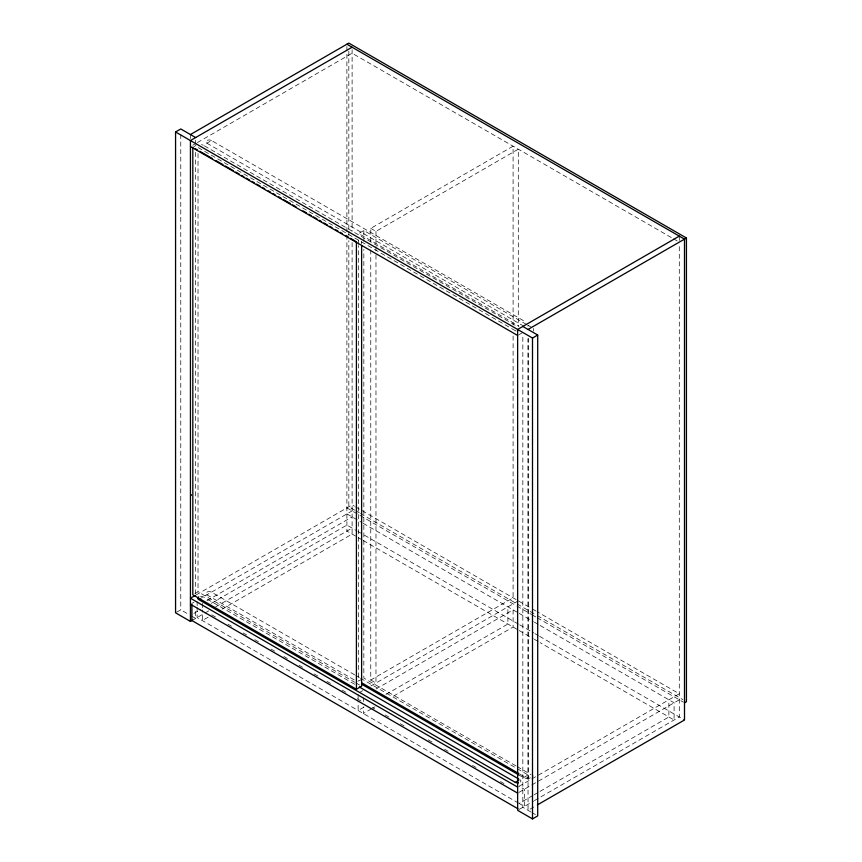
<?xml version="1.0" encoding="UTF-8"?>
<svg xmlns="http://www.w3.org/2000/svg" width="862" height="862" viewBox="0 0 862 862"><rect width="100%" height="100%" fill="white"/><g stroke="black" fill="none" stroke-linecap="round" stroke-linejoin="round"><path stroke-width="0.65" stroke-dasharray="4.31 3.23" d="M192.765 145.225L196.256 143.211M197.42 142.542L352.105 53.228L672.306 238.106M193.864 146.659L195.943 145.452M211.481 140.517A3.265 1.886 0 0 0 206.869 140.517A3.265 1.886 0 0 0 206.869 143.178L211.481 140.517L525.788 321.979M526.434 324.403L363.85 230.542L358.646 233.548L518.902 326.073M370.768 241.802L370.768 228.355L513.095 146.184L513.095 324.963M370.768 228.355L375.972 231.361L518.299 149.191L518.299 326.623M518.795 334.801L523.449 332.118M194.898 593.584L198.023 591.785L354.659 682.219M196.256 594.866L352.105 504.895L354.433 506.231M176.602 612.225L180.772 609.822L188.778 614.444M191.601 603.562L194.004 602.172M198.691 599.553L352.105 510.897M206.977 600.695L352.105 516.909M193.918 613.388L200.868 609.38M211.298 603.357L346.901 525.066L356.76 530.766M191.924 620.554L208.744 610.846M215.705 606.826L352.105 528.072M208.141 617.203L202.333 620.554L202.333 609.984M222.073 609.154L352.105 534.084L352.105 241.985M361.771 679.278L358.646 681.088L358.646 245.648M370.768 249.861L370.768 680.01L513.095 597.84L513.095 335.717M359.282 692.649L362.773 690.645M370.897 685.947L518.299 600.846M376.101 688.953L513.095 609.865L513.095 627.03L391.197 697.412M363.926 707.142L358.129 710.493L358.129 701.248M385.993 694.406L507.89 624.023L507.89 606.859M371.457 708.812L363.333 713.499L363.333 706.894M372.621 708.133L374.938 706.797M523.503 777.643L528.115 774.981A3.265 1.886 0 0 1 528.115 777.643A3.265 1.886 0 0 1 523.503 777.643L518.849 774.949M520.066 774.281L528.19 778.968L533.395 775.962M518.795 786.456L679.299 693.791L537.241 611.783M518.795 792.469L679.299 699.804M533.05 795.4L519.118 803.449L524.322 806.455L524.322 789.28L519.118 786.273M534.214 794.732L538.858 792.049M540.021 791.381L668.88 716.979L668.88 699.804M519.118 809.45L533.61 801.089M534.429 800.615L679.299 716.979L679.299 244.183M533.837 806.972L528.04 810.312L528.04 338.863M673.47 238.774L678.135 241.468M527.587 325.082L532.231 327.765M206.869 143.178L523.503 325.987M204.466 145.904L517.609 326.698M515.325 330.706L198.691 147.898A3.265 1.886 0 0 1 198.26 147.596M355.597 506.91L531.423 608.421M532.587 609.089L536.078 611.104M354.648 510.142L348.83 506.781L348.83 240.67M355.812 510.81L359.303 512.825M360.467 513.504L536.261 614.994M537.425 615.662L682.941 699.675M346.901 507.89L516.284 605.684M516.866 606.029L531.423 614.423M531.994 614.768L536.649 617.451M537.241 617.785L683.34 702.142M346.901 513.903L362.029 522.641M363.193 523.32L518.062 612.731M519.226 613.399L533.201 621.47M534.365 622.138L539.019 624.831M540.183 625.5L674.095 702.81L674.095 719.986L540.183 642.675M357.924 531.434L518.612 624.207M519.775 624.875L533.75 632.945M534.914 633.613L538.405 635.639M539.569 636.307L684.503 719.986M362.029 539.817L346.901 531.078L346.901 44.221M363.193 540.496L518.062 629.896M519.226 630.575L533.201 638.645M534.365 639.313L539.019 642.007M370.768 680.01L375.972 683.016L375.972 252.868M515.982 765.909L363.85 678.082L363.85 249.355M517.135 766.577L531.078 774.626M354.67 674.838L211.481 592.172A3.265 1.886 0 0 0 206.869 592.172A3.265 1.886 0 0 0 206.869 594.834L357.04 681.53M355.834 675.506L359.325 677.532M360.488 678.2L528.115 774.981M355.823 682.887L360.456 685.57M354.638 684.266L203.303 596.892A3.265 1.886 0 0 0 200.49 596.364M211.718 614.811L216.373 617.494M228.021 624.217L231.512 626.232M243.159 632.956L246.651 634.971M254.807 639.679L259.462 642.373M271.099 649.086L274.601 651.112M283.91 656.488L287.402 658.503M299.049 665.227L302.54 667.242M314.188 673.965L318.843 676.648M327 681.357L330.491 683.372M342.128 690.096L346.793 692.789M357.267 698.834L361.921 701.528M372.406 707.573L374.733 708.92M385.217 714.975L389.872 717.658M400.356 723.714L405.011 726.397M428.295 739.844L432.95 742.538M444.598 749.261L448.089 751.276M472.548 765.391L476.039 767.406M500.488 781.522L503.979 783.547M518.504 803.093L197.129 617.548L197.129 606.977M191.483 615.996L195.642 618.41L195.642 610.35M530.841 811.929L522.835 807.306L522.835 334.51M531.994 812.597L535.421 814.568M679.299 236.123L679.299 242.836M533.395 328.433L533.395 331.116M528.19 338.152L528.19 778.968M375.972 231.361L375.972 251.521M363.85 230.542L363.85 241.295M363.333 697.649L363.333 701.614M361.62 241.392L361.62 244.075M358.646 240.272L358.646 244.302M358.129 694.643L358.129 699.922M352.105 49.63L352.105 231.231M348.83 51.16L348.83 229.917M348.83 231.264L348.83 235.294M202.333 603.378L202.333 608.658M198.023 153.662L198.023 591.785M197.129 601.698L197.129 605.652M195.642 140.237L195.642 144.266M195.642 152.326L195.642 594.23M190.437 134.547L190.437 138.577M180.772 134.343L180.772 609.822M528.859 325.33A3.265 1.886 0 0 1 527.867 326.116M201.503 144.708A3.265 1.886 0 0 1 203.303 145.236M516.155 331.051A3.265 1.886 0 0 1 515.584 330.836M519.937 779.701A3.265 1.886 0 0 1 520.368 782.06"/><path stroke-width="1.29" d="M192.517 620.209L190.437 621.405L175.568 612.828L175.568 131.972L180.772 128.966L195.642 137.554M190.437 134.547L348.83 43.1L686.432 238.009L686.432 701.69L684.503 702.81M352.105 47.227L190.437 140.56L190.437 621.405M190.739 494.669L191.03 495.187M191.03 494.842L190.739 495.359M679.299 236.123L517.631 329.456L517.631 810.312L532.5 818.9L537.705 815.894L537.705 335.038L522.835 326.45M528.04 329.456L686.432 238.009M175.568 131.972L532.5 338.044L537.705 335.038M195.092 595.545L190.437 598.228L517.631 787.125M192.819 147.251L192.819 594.791L356.415 689.244L361.62 686.238L361.62 245.422M198.691 596.892A3.265 1.886 0 0 0 198.691 599.553L515.325 782.362L518.784 780.369M537.317 804.957L684.503 719.986L684.503 239.13L346.901 44.221M195.135 148.598L197.463 149.934M199.779 151.27L212.537 158.64M216.028 160.655L222.989 164.674M225.305 166.01L233.43 170.698M235.746 172.044L239.227 174.049M241.554 175.385L243.871 176.732M246.187 178.068L249.668 180.083M251.995 181.419L254.312 182.755M256.628 184.102L260.108 186.106M262.436 187.442L264.753 188.789M268.233 190.793L270.56 192.14M272.877 193.476L275.193 194.812M278.674 196.827L281.001 198.163M283.318 199.51L290.278 203.529M292.595 204.865L296.086 206.869M303.047 210.888L306.527 212.903M308.844 214.239L311.16 215.586M313.488 216.922L316.968 218.926M319.285 220.273L321.601 221.609M323.929 222.946L327.409 224.96M329.726 226.297L332.053 227.643M335.533 229.648L337.85 230.984M340.167 232.331L342.494 233.667M345.974 235.682L348.291 237.018M350.618 238.354L355.252 241.037M190.437 146.572L517.631 335.469M362.126 683.092L518.902 773.613M361.695 684.223L518.849 774.949M359.292 686.949L518.773 779.032M190.437 604.24L517.631 793.137M517.954 808.782L191.924 620.554L191.924 604.704M532.5 338.044L532.5 818.9M356.415 241.705L356.415 689.244M518.471 782.847A3.265 1.886 0 0 1 515.325 782.362"/></g></svg>
